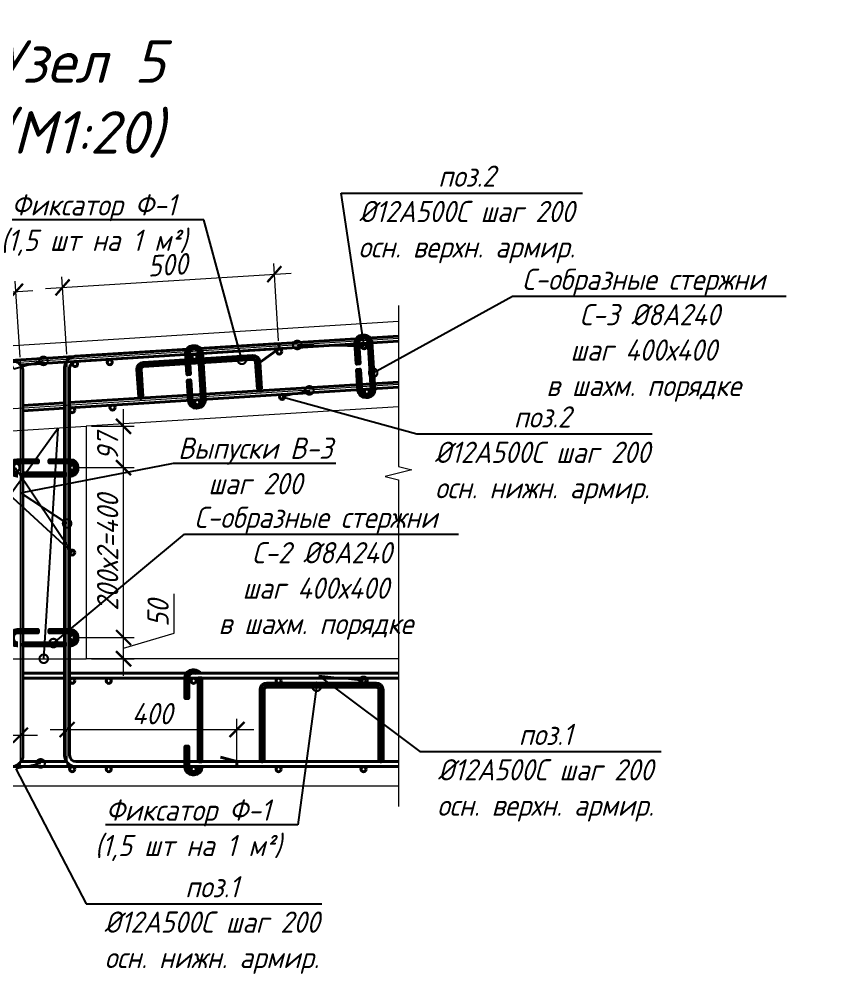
# Model space of a CAD drawing. Header units: millimetres. Extents: x 504091 to 2165846, y 135022 to 442887.
# Drawn here: x 1041033 to 1042952, y 180631 to 182881 of the extents above; entities that cross this region are included whole.
import ezdxf
from ezdxf import colors
from ezdxf.entities.mleader import LeaderData, LeaderLine
from ezdxf.math import Vec2, Vec3

# ---------------------------------------------------------------- set-up
doc = ezdxf.new("R2010")
doc.units = ezdxf.units.MM
doc.layers.get('Defpoints').update_dxf_attribs({"color": 255})
doc.layers.add('!Defpoints', color=255, linetype='Continuous', lineweight=5, plot=False)
for name, color, linetype, lineweight in [('+АР_Вспомогательная', 7, 'Continuous', 9), ('Арматура 12', 26, 'Continuous', 50), ('К_Арматура 8', 134, 'Continuous', 50), ('КР_Арматура 12', 174, 'Continuous', 40), ('Монолит тонкий', 204, 'Continuous', 9), ('ОПАЛУБКА', 32, 'Continuous', 30), ('Размер', 7, 'Continuous', 13), ('Размеры КР', 164, 'Continuous', 9)]:
    doc.layers.add(name, color=color, linetype=linetype, lineweight=lineweight)
doc.styles.add('GOST 2.304_new', font='isocpeur.ttf', dxfattribs={"width": 0.9, "oblique": 15})
doc.linetypes.add('зигзаг', pattern='A,0.00254,-5.08,[131,ltypeshp.shx,S=5.08,R=0,X=-5.08,Y=0],-10.16,[131,ltypeshp.shx,S=5.08,R=180,X=5.08,Y=0],-5.08', length=20.32254)
doc.dimstyles.new('SPDS 1_20', dxfattribs={"dimscale": 20, "dimtxt": 2.5, "dimasz": 1.77, "dimexe": 1.25, "dimexo": 0.625, "dimtad": 1, "dimdec": 0, "dimrnd": 0.001, "dimtxsty": 'GOST 2.304_new', "dimblk": 'ARCHTICK', "dimcen": 2.5, "dimdle": 2, "dimclrt": 256, "dimadec": 0, "dimazin": 2, "dimtfac": 0.75, "dimtdec": 0, "dimtmove": 1, "dimatfit": 3, "dimfxl": 0, "dimtolj": 1, "dimlwd": 9, "dimlwe": 9, "dimarcsym": 0})

# ---------------------------------------------------------------- blocks, each defined once
blk = doc.blocks.new('_DotSmall')
at = {"color": 0, "linetype": 'ByBlock', "lineweight": 35, "const_width": 0.5}
blk.add_lwpolyline([(-0.0625, 0, 1), (0.0625, 0, 1)], format="xyb", close=True, dxfattribs=at)
blk = doc.blocks.new('_ArchTick')
at = {"color": 0, "linetype": 'ByBlock', "const_width": 0.15}
blk.add_lwpolyline([(-0.5, -0.5), (0.5, 0.5)], dxfattribs=at)
blk = doc.blocks.new('*D1987')
at = {"layer": 'Defpoints', "color": 0, "lineweight": 20, "transparency": 16777216}
for p in [(1041025.9, 182239.4), (1041036.4, 182072.9), (1040537.3, 182041.7)]:
    blk.add_point(p, dxfattribs=at)
at = {"layer": 'Размеры КР', "color": 0, "lineweight": 9, "transparency": 16777216}
for p, q in [((1041035.6, 182085.4), (1041024.4, 182264.4)), ((1040487, 182205.7), (1041065.8, 182241.9)), ((1040536.6, 182054.1), (1040525.3, 182233.1))]:
    blk.add_line(p, q, dxfattribs=at)
at = {"layer": 'Размеры КР', "color": 0, "lineweight": 9, "transparency": 16777216, "xscale": 35.4, "yscale": 35.4, "zscale": 35.4}
for p, rotation in [((1041025.9, 182239.4), 3.586436136571501), ((1040526.9, 182208.2), 183.5864361365715)]:
    blk.add_blockref('_ArchTick', p, dxfattribs=dict(at, rotation=rotation))
at = {"layer": 'Размеры КР', "lineweight": 20, "transparency": 16777216, "insert": (1040774.1, 182261.2), "char_height": 50, "attachment_point": 5, "rotation": 3.5864, "style": 'GOST 2.304_new'}
blk.add_mtext('\\A1;500', dxfattribs=at)
blk = doc.blocks.new('*D1988')
at = {"layer": 'Defpoints', "color": 0, "lineweight": 20, "transparency": 16777216}
for p in [(1041634.4, 182280.6), (1041645, 182111.1), (1041146.4, 182079.8)]:
    blk.add_point(p, dxfattribs=at)
at = {"layer": 'Размеры КР', "color": 0, "lineweight": 9, "transparency": 16777216}
for p, q in [((1041644.2, 182123.6), (1041632.8, 182305.6)), ((1041095.8, 182246.9), (1041674.3, 182283.1)), ((1041145.6, 182092.3), (1041134.2, 182274.3))]:
    blk.add_line(p, q, dxfattribs=at)
at = {"layer": 'Размеры КР', "color": 0, "lineweight": 9, "transparency": 16777216, "xscale": 35.4, "yscale": 35.4, "zscale": 35.4}
for p, rotation in [((1041634.4, 182280.6), 3.586436137876712), ((1041135.7, 182249.4), 183.5864361378767)]:
    blk.add_blockref('_ArchTick', p, dxfattribs=dict(at, rotation=rotation))
at = {"layer": 'Размеры КР', "lineweight": 20, "transparency": 16777216, "insert": (1041382.7, 182302.4), "char_height": 50, "attachment_point": 5, "rotation": 3.5864, "style": 'GOST 2.304_new'}
blk.add_mtext('\\A1;500', dxfattribs=at)
blk = doc.blocks.new('*D1982')
at = {"layer": 'Defpoints', "color": 0, "lineweight": 20, "transparency": 16777216}
for p in [(1041158.4, 181424.9), (1041279.3, 181424.9), (1041191.4, 181374.9)]:
    blk.add_point(p, dxfattribs=at)
at = {"layer": 'Размеры КР', "color": 0, "lineweight": 9, "transparency": 16777216}
for p, q in [((1041398.1, 181435.5), (1041398.1, 181527.9)), ((1041279.3, 181334.9), (1041279.3, 181464.9)), ((1041170.9, 181424.9), (1041304.3, 181424.9)), ((1041279.3, 181399.9), (1041398.1, 181435.5)), ((1041203.9, 181374.9), (1041304.3, 181374.9))]:
    blk.add_line(p, q, dxfattribs=at)
at = {"layer": 'Размеры КР', "color": 0, "lineweight": 9, "transparency": 16777216, "xscale": 35.4, "yscale": 35.4, "zscale": 35.4}
for p, rotation in [((1041279.3, 181424.9), 90), ((1041279.3, 181374.9), 270)]:
    blk.add_blockref('_ArchTick', p, dxfattribs=dict(at, rotation=rotation))
at = {"layer": 'Размеры КР', "lineweight": 20, "transparency": 16777216, "insert": (1041360.6, 181481.7), "char_height": 50, "attachment_point": 5, "rotation": 90, "style": 'GOST 2.304_new'}
blk.add_mtext('\\A1;50', dxfattribs=at)
blk = doc.blocks.new('*D1983')
at = {"layer": 'Defpoints', "color": 0, "lineweight": 20, "transparency": 16777216}
for p in [(1041158.4, 181824.9), (1041279.3, 181824.9), (1041158.4, 181424.9)]:
    blk.add_point(p, dxfattribs=at)
at = {"layer": 'Размеры КР', "color": 0, "lineweight": 9, "transparency": 16777216}
for p, q in [((1041279.3, 181384.9), (1041279.3, 181864.9)), ((1041170.9, 181824.9), (1041304.3, 181824.9)), ((1041170.9, 181424.9), (1041304.3, 181424.9))]:
    blk.add_line(p, q, dxfattribs=at)
at = {"layer": 'Размеры КР', "color": 0, "lineweight": 9, "transparency": 16777216, "xscale": 35.4, "yscale": 35.4, "zscale": 35.4}
for p, rotation in [((1041279.3, 181824.9), 90), ((1041279.3, 181424.9), 270)]:
    blk.add_blockref('_ArchTick', p, dxfattribs=dict(at, rotation=rotation))
at = {"layer": 'Размеры КР', "lineweight": 20, "transparency": 16777216, "insert": (1041241.8, 181624.9), "char_height": 50, "attachment_point": 5, "rotation": 90, "style": 'GOST 2.304_new'}
blk.add_mtext('\\A1;200х2=400', dxfattribs=at)
blk = doc.blocks.new('*D1984')
at = {"layer": 'Defpoints', "color": 0, "lineweight": 20, "transparency": 16777216}
for p in [(1041191.4, 181922.3), (1041279.3, 181922.3), (1041158.4, 181824.9)]:
    blk.add_point(p, dxfattribs=at)
at = {"layer": 'Размеры КР', "color": 0, "lineweight": 9, "transparency": 16777216}
for p, q in [((1041279.3, 181784.9), (1041279.3, 181962.3)), ((1041203.9, 181922.3), (1041304.3, 181922.3)), ((1041170.9, 181824.9), (1041304.3, 181824.9))]:
    blk.add_line(p, q, dxfattribs=at)
at = {"layer": 'Размеры КР', "color": 0, "lineweight": 9, "transparency": 16777216, "xscale": 35.4, "yscale": 35.4, "zscale": 35.4}
for p, rotation in [((1041279.3, 181922.3), 90), ((1041279.3, 181824.9), 270)]:
    blk.add_blockref('_ArchTick', p, dxfattribs=dict(at, rotation=rotation))
at = {"layer": 'Размеры КР', "lineweight": 20, "transparency": 16777216, "insert": (1041241.8, 181873.6), "char_height": 50, "attachment_point": 5, "rotation": 90, "style": 'GOST 2.304_new'}
blk.add_mtext('\\A1;97', dxfattribs=at)
blk = doc.blocks.new('A$C433aea4c')
at = {"layer": 'К_Арматура 8', "ltscale": 40}
for p, q in [((83.2, 25.5), (83.2, -139.5)), ((91.2, 25.5), (91.2, -139.5)), ((98.2, 40.5), (356.2, 40.5)), ((98.2, 32.5), (356.2, 32.5)), ((363.2, 25.5), (363.2, -139.5)), ((371.2, 25.5), (371.2, -139.5))]:
    blk.add_line(p, q, dxfattribs=at)
blk.add_circle((87.2, -139.5), 4, dxfattribs=at)
for centre, radius, start, end in [((98.2, 25.5), 15, 90, 180), ((98.2, 25.5), 7, 90, 180), ((356.2, 25.5), 15, 0, 90), ((356.2, 25.5), 7, 0, 90), ((367.2, -139.5), 4, 180, 0)]:
    blk.add_arc(centre, radius, start, end, dxfattribs=at)
blk = doc.blocks.new('A$Ce55ac447')
at = {"layer": 'К_Арматура 8', "ltscale": 40}
for p, q in [((-7.2, 21.1), (250.3, 37.5)), ((-6.7, 13.1), (250.8, 29.5)), ((258.2, 23), (262.4, -41.2)), ((266.2, 23.5), (270.4, -40.7)), ((-21.2, 5.1), (-17, -59.1)), ((-13.2, 5.6), (-9, -58.6))]:
    blk.add_line(p, q, dxfattribs=at)
blk.add_circle((-13, -58.8), 4, dxfattribs=at)
for centre, radius, start, end in [((251.2, 22.6), 15, 3.6597, 93.6597), ((251.2, 22.6), 7, 3.6597, 93.6597), ((-6.3, 6.1), 15, 93.6597, 183.6597), ((-6.3, 6.1), 7, 93.6597, 183.6597), ((266.4, -40.9), 4, 183.6597, 3.6597)]:
    blk.add_arc(centre, radius, start, end, dxfattribs=at)
blk = doc.blocks.new('*D1998')
at = {"layer": 'Defpoints', "color": 0, "lineweight": 20, "transparency": 16777216}
for p in [(1041036.4, 181194.9), (1041036.4, 181188.4), (1040636.4, 181126.9)]:
    blk.add_point(p, dxfattribs=at)
at = {"layer": 'Размеры КР', "color": 0, "lineweight": 9, "transparency": 16777216}
for p, q in [((1040636.4, 181139.4), (1040636.4, 181219.9)), ((1041036.4, 181200.9), (1041036.4, 181219.9)), ((1040596.4, 181194.9), (1041076.4, 181194.9))]:
    blk.add_line(p, q, dxfattribs=at)
at = {"layer": 'Размеры КР', "color": 0, "lineweight": 9, "transparency": 16777216, "xscale": 35.4, "yscale": 35.4, "zscale": 35.4, "rotation": 180}
blk.add_blockref('_ArchTick', (1040636.4, 181194.9), dxfattribs=at)
at = {"layer": 'Размеры КР', "color": 0, "lineweight": 9, "transparency": 16777216, "xscale": 35.4, "yscale": 35.4, "zscale": 35.4}
blk.add_blockref('_ArchTick', (1041036.4, 181194.9), dxfattribs=at)
at = {"layer": 'Размеры КР', "lineweight": 20, "transparency": 16777216, "insert": (1040836.4, 181232.4), "char_height": 50, "attachment_point": 5, "style": 'GOST 2.304_new'}
blk.add_mtext('\\A1;400', dxfattribs=at)
blk = doc.blocks.new('*D1999')
at = {"layer": 'Defpoints', "color": 0, "lineweight": 20, "transparency": 16777216}
for p in [(1041546.4, 181208.1), (1041146.4, 181180.9), (1041546.4, 181120.9)]:
    blk.add_point(p, dxfattribs=at)
at = {"layer": 'Размеры КР', "color": 0, "lineweight": 9, "transparency": 16777216}
for p, q in [((1041146.4, 181193.4), (1041146.4, 181233.1)), ((1041546.4, 181133.4), (1041546.4, 181233.1)), ((1041106.4, 181208.1), (1041586.4, 181208.1))]:
    blk.add_line(p, q, dxfattribs=at)
at = {"layer": 'Размеры КР', "color": 0, "lineweight": 9, "transparency": 16777216, "xscale": 35.4, "yscale": 35.4, "zscale": 35.4, "rotation": 180}
blk.add_blockref('_ArchTick', (1041146.4, 181208.1), dxfattribs=at)
at = {"layer": 'Размеры КР', "color": 0, "lineweight": 9, "transparency": 16777216, "xscale": 35.4, "yscale": 35.4, "zscale": 35.4}
blk.add_blockref('_ArchTick', (1041546.4, 181208.1), dxfattribs=at)
at = {"layer": 'Размеры КР', "lineweight": 20, "transparency": 16777216, "insert": (1041346.4, 181245.6), "char_height": 50, "attachment_point": 5, "style": 'GOST 2.304_new'}
blk.add_mtext('\\A1;400', dxfattribs=at)

msp = doc.modelspace()

# ---------------------------------------------------------------- linework, layer by layer
at = {"layer": '!Defpoints', "lineweight": 20}
for p, q in [((1041926.8336, 182128.7496), (1040328.4049, 182028.5648)), ((1041926.8336, 182020.5376), (1040328.4049, 181920.3529))]:
    msp.add_line(p, q, dxfattribs=at)
for points in [[(1041036.3603, 181120.8826), (1041036.3603, 182078.9491)], [(1041146.3603, 181120.8826), (1041146.3603, 182085.8436)]]:
    msp.add_lwpolyline(points, dxfattribs=at)
at = {"layer": '+АР_Вспомогательная', "color": 7, "linetype": 'Continuous', "ltscale": 50}
msp.add_lwpolyline([(1041926.8336, 182206.4504), (1041926.8336, 181827.7044), (1041958.0836, 181819.8919), (1041895.5836, 181804.2669), (1041926.8336, 181796.4544), (1041926.8336, 181027.2122)], dxfattribs=at)
at = {"layer": 'Арматура 12', "lineweight": 53, "ltscale": 20}
for points in [[(1041856.5451, 182120.6011, 0.410693838), (1041845.4093, 182130.2173), (1041841.5716, 182129.9767, 0.414213562), (1041831.749, 182118.8405), (1041834.8088, 182070.0207), (1041828.8206, 182069.6453), (1041825.7607, 182118.4652, -0.414213562), (1041841.1963, 182135.965), (1041845.034, 182136.2055, -0.420495668), (1041862.5687, 182120.4138, -0.420495668)], [(1041457.3285, 182095.5794, 0.410693838), (1041446.1927, 182105.1956), (1041442.355, 182104.955, 0.414213562), (1041432.5323, 182093.8188), (1041435.5922, 182044.999), (1041429.604, 182044.6236), (1041426.5441, 182093.4435, -0.414213562), (1041441.9796, 182110.9433), (1041445.8174, 182111.1838, -0.420495668), (1041463.352, 182095.3921, -0.420495668)], [(1041869.457, 182010.5115), (1041869.5669, 182008.7588, -0.414213562), (1041854.1313, 181991.259), (1041850.2936, 181991.0184, -0.414213562), (1041832.7937, 182006.454), (1041829.733, 182055.288), (1041835.7212, 182055.6634), (1041838.782, 182006.8293, 0.414213562), (1041849.9183, 181997.0067), (1041853.756, 181997.2472, 0.414213562), (1041863.5786, 182008.3835), (1041863.4688, 182010.1362)], [(1041470.2404, 181985.4898), (1041470.3502, 181983.7371, -0.414213562), (1041454.9147, 181966.2373), (1041451.077, 181965.9967, -0.414213562), (1041433.5771, 181981.4323), (1041430.5163, 182030.2663), (1041436.5046, 182030.6417), (1041439.5654, 181981.8076, 0.414213562), (1041450.7016, 181971.985), (1041454.5394, 181972.2255, 0.414213562), (1041464.362, 181983.3618), (1041464.2521, 181985.1145)], [(1041030.3603, 181805.8281), (1041028.8603, 181805.8281, -0.414213562), (1041012.3603, 181822.3281), (1041012.3603, 181826.1734, -0.414213562), (1041028.8603, 181842.6734), (1041077.7902, 181842.6734), (1041077.7902, 181836.6734), (1041028.8603, 181836.6734, 0.414213562), (1041018.3603, 181826.1734), (1041018.3603, 181822.3281, 0.414213562), (1041028.8603, 181811.8281), (1041030.3603, 181811.8281)], [(1041152.3603, 181811.9337, 0.460305877), (1041164.3603, 181822.3281), (1041164.3603, 181826.1734, 0.414213562), (1041153.8603, 181836.6734), (1041104.9447, 181836.6734), (1041104.9447, 181842.6734), (1041153.8603, 181842.6734, -0.414213562), (1041170.3603, 181826.1734), (1041170.3603, 181822.3281, -0.441038441), (1041152.3603, 181805.8793, -0.242110317)], [(1041030.3603, 181405.8281), (1041028.8603, 181405.8281, -0.414213562), (1041012.3603, 181422.3281), (1041012.3603, 181426.1734, -0.414213562), (1041028.8603, 181442.6734), (1041077.7902, 181442.6734), (1041077.7902, 181436.6734), (1041028.8603, 181436.6734, 0.414213562), (1041018.3603, 181426.1734), (1041018.3603, 181422.3281, 0.414213562), (1041028.8603, 181411.8281), (1041030.3603, 181411.8281)], [(1041152.3603, 181411.9337, 0.460305877), (1041164.3603, 181422.3281), (1041164.3603, 181426.1734, 0.414213562), (1041153.8603, 181436.6734), (1041104.9447, 181436.6734), (1041104.9447, 181442.6734), (1041153.8603, 181442.6734, -0.414213562), (1041170.3603, 181426.1734), (1041170.3603, 181422.3281, -0.441038441), (1041152.3603, 181405.8793, -0.242110317)], [(1041450.1788, 181340.8826, 0.106610568), (1041445.8665, 181341.7864), (1041442.0213, 181341.7864, 0.414213562), (1041431.5213, 181331.2864), (1041431.5213, 181282.3708), (1041425.5213, 181282.3708), (1041425.5213, 181331.2864, -0.414213562), (1041442.0213, 181347.7864), (1041445.8665, 181347.7864, -0.242110317), (1041459.3002, 181340.8826, -0.242110317)], [(1041462.3665, 181120.8826), (1041462.3665, 181119.1264, -0.414213562), (1041445.8665, 181102.6264), (1041442.0213, 181102.6264, -0.414213562), (1041425.5213, 181119.1264), (1041425.5213, 181168.0563), (1041431.5213, 181168.0563), (1041431.5213, 181119.1264, 0.414213562), (1041442.0213, 181108.6264), (1041445.8665, 181108.6264, 0.414213562), (1041456.3665, 181119.1264), (1041456.3665, 181120.8826)]]:
    msp.add_lwpolyline(points, format="xyb", dxfattribs=at)
for points in [[(1041863.5786, 182008.3835), (1041856.5451, 182120.6011)], [(1041862.5252, 182121.1073), (1041869.5669, 182008.7588)], [(1041464.362, 181983.3618), (1041457.3285, 182095.5794)], [(1041463.3086, 182096.0856), (1041470.3502, 181983.7371)]]:
    msp.add_lwpolyline(points, dxfattribs=at)
for points in [[(1041042.3603, 181811.8281), (1041140.3603, 181811.8281), (1041140.3603, 181805.8281), (1041042.3603, 181805.8281)], [(1041042.3603, 181411.8281), (1041140.3603, 181411.8281), (1041140.3603, 181405.8281), (1041042.3603, 181405.8281)], [(1041456.3665, 181132.8826), (1041456.3665, 181328.8826), (1041462.3665, 181328.8826), (1041462.3665, 181132.8826)]]:
    msp.add_lwpolyline(points, close=True, dxfattribs=at)
at = {"layer": 'КР_Арматура 12', "ltscale": 12}
for p, q in [((1041926.8336, 182134.7613), (1040328.4049, 182034.5766)), ((1041926.8336, 182122.7378), (1041036.8616, 182066.957)), ((1041926.8336, 182122.7378), (1041036.8616, 182066.957)), ((1041645.3622, 182105.096), (1041600.7748, 182073.402)), ((1041645.3622, 182105.096), (1041644.6116, 182117.0725)), ((1041926.8336, 182026.5494), (1041152.3603, 181978.0077)), ((1041140.3603, 181977.2556), (1041042.391, 181971.1152)), ((1041140.3603, 181340.8826), (1041042.3675, 181340.8826)), ((1041926.8336, 181340.8826), (1041152.3603, 181340.8826)), ((1041140.3603, 181328.8826), (1041042.367, 181328.8826)), ((1041926.8336, 181328.8826), (1041152.3603, 181328.8826)), ((1041546.3603, 181132.8826), (1041507.7824, 181143.1463)), ((1041926.8336, 181120.8826), (1040328.4049, 181120.8826))]:
    msp.add_line(p, q, dxfattribs=at)
for points in [[(1041140.3603, 182060.1068, -0.395996471), (1041165.6713, 182087.054), (1041645.6096, 182117.135)], [(1041152.3603, 182060.1068, -0.395996471), (1041166.422, 182075.0775), (1041646.3603, 182105.1585)], [(1041042.394, 181941.4379), (1041042.394, 182050.582, 0.432668378), (1041013.705, 182077.5292), (1040536.9697, 182047.6488)], [(1041167.3598, 181120.8826, -0.414208834), (1041140.3603, 181147.8826), (1041140.3603, 182060.107)], [(1041546.3603, 181120.8826), (1041167.3603, 181120.8826, -0.414213562), (1041140.3603, 181147.8826), (1041140.3603, 182060.107)], [(1041546.3603, 181132.8826), (1041167.3603, 181132.8826, -0.414213562), (1041152.3603, 181147.8826), (1041152.3603, 182060.1069)], [(1041015.3607, 181120.8826, 0.414208834), (1041042.3603, 181147.8826), (1041042.394, 182050.582)]]:
    msp.add_lwpolyline(points, format="xyb", dxfattribs=at)
for points in [[(1041042.3603, 181147.8824), (1041042.394, 182050.582)], [(1041926.8336, 182014.5259), (1041152.3603, 181965.9842)], [(1041140.3603, 181965.2321), (1041042.3905, 181959.0916)], [(1041037.8102, 181132.8826), (1041144.9103, 181132.8826)], [(1041167.3603, 181132.8826), (1041926.8336, 181132.8826)], [(1041546.3603, 181120.8826), (1041546.3603, 181132.8826)], [(1040328.4049, 181120.8826), (1041926.8336, 181120.8826)]]:
    msp.add_lwpolyline(points, dxfattribs=at)
for centre in [(1041645.8954, 182098.137), (1041845.5037, 182110.6478), (1041165.2225, 182068.728), (1041246.6787, 182073.1153), (1041446.2871, 182085.6261), (1041852.1983, 182003.8366), (1041452.9817, 181978.8149), (1041652.59, 181991.3257), (1041158.31, 181960.3571), (1041253.3734, 181966.304), (1041158.3603, 181824.8928), (1041158.3603, 181624.8928), (1041158.3603, 181424.8928), (1041158.3603, 181322.8826), (1041244.3603, 181322.8826), (1041444.3603, 181322.8826), (1041644.3603, 181322.8826), (1041844.3603, 181322.8826), (1041158.3603, 181114.8826), (1041244.3603, 181114.8826), (1041444.3603, 181114.8826), (1041644.3603, 181114.8826), (1041844.3603, 181114.8826)]:
    msp.add_circle(centre, 6, dxfattribs=at)
at = {"layer": 'Монолит тонкий', "lineweight": 15, "ltscale": 100}
for p, q in [((1041926.8336, 182168.828), (1040328.4049, 182068.6433)), ((1041926.8336, 181968.4356), (1041191.3603, 181922.3383)), ((1041191.3603, 181922.3383), (1041191.3603, 181374.8928)), ((1041926.8336, 181374.8928), (1041191.3603, 181374.8928)), ((1041926.8336, 181074.8928), (1040328.4049, 181074.8928))]:
    msp.add_line(p, q, dxfattribs=at)
at = {"layer": 'Размеры КР', "linetype": 'зигзаг', "lineweight": 20}
for p, q in [((1040991.3603, 181909.8029), (1041191.3603, 181922.3383)), ((1040991.3603, 181374.8928), (1041191.3603, 181374.8928))]:
    msp.add_line(p, q, dxfattribs=at)
at = {"layer": 'Размеры КР', "lineweight": 20}
msp.add_line((1040328.4049, 181120.8826), (1041926.8336, 181120.8826), dxfattribs=at)

# ---------------------------------------------------------------- block references
at = {"layer": 'ОПАЛУБКА', "ltscale": 50}
msp.add_blockref('A$C433aea4c', (1041518.3039, 181276.4317), dxfattribs=at)
at = {"layer": 'Размеры КР', "lineweight": 20}
msp.add_blockref('A$Ce55ac447', (1041332.9432, 182050.9185), dxfattribs=at)

# ---------------------------------------------------------------- texts
at = {"layer": 'Размер', "ltscale": 20, "insert": (1041177.764, 182831.1069), "char_height": 100, "width": 1023.708798, "attachment_point": 2, "style": 'GOST 2.304_new', "bg_fill": 2}
msp.add_mtext('\\A1;{\\W1;Узел 5\\P(М1:20)}', dxfattribs=at)

# ---------------------------------------------------------------- dimensions: what is measured, and where the dimension line sits
at = {"layer": 'Размеры КР', "lineweight": 20}
for p1, p2, distance, picture, middle in [((1041146.3603, 182079.8318), (1041644.9869, 182111.0842), 169.8861, '*D1988', (1041382.7007, 182302.438)), ((1040537.345, 182041.6606), (1041036.3603, 182072.9374), 166.8251, '*D1987', (1040774.0712, 182261.2239))]:
    dim = msp.add_aligned_dim(p1=p1, p2=p2, distance=distance, dimstyle='SPDS 1_20', dxfattribs=at)
    dim.commit()
    dim.dimension.update_dxf_attribs({"geometry": picture, "text_midpoint": middle})
for base, p1, p2, picture, middle in [((1041279.3323, 181922.3383), (1041158.3603, 181824.8928), (1041191.3603, 181922.3383), '*D1984', (1041241.8323, 181873.6156)), ((1041279.3323, 181424.8928), (1041191.3603, 181374.8928), (1041158.3603, 181424.8928), '*D1982', (1041360.5823, 181448.0178))]:
    dim = msp.add_linear_dim(base=base, p1=p1, p2=p2, angle=90, dimstyle='SPDS 1_20', dxfattribs=at)
    dim.commit()
    dim.dimension.update_dxf_attribs({"geometry": picture, "text_midpoint": middle})
dim = msp.add_linear_dim(base=(1041279.3323, 181824.8928), p1=(1041158.3603, 181424.8928), p2=(1041158.3603, 181824.8928), angle=90, text='200х2=<>', dimstyle='SPDS 1_20', dxfattribs=at)
dim.commit()
dim.dimension.update_dxf_attribs({"geometry": '*D1983', "text_midpoint": (1041279.3323, 181624.8928), "dimtype": 160})
for base, p1, p2, picture, middle in [((1041036.3603, 181194.9238), (1040636.3603, 181126.8826), (1041036.3603, 181188.3724), '*D1998', (1040836.3603, 181232.4238)), ((1041546.3603, 181208.1383), (1041146.3603, 181180.8571), (1041546.3603, 181120.8826), '*D1999', (1041346.3603, 181245.6383))]:
    dim = msp.add_linear_dim(base=base, p1=p1, p2=p2, dimstyle='SPDS 1_20', dxfattribs=at)
    dim.commit()
    dim.dimension.update_dxf_attribs({"geometry": picture, "text_midpoint": middle})

# ---------------------------------------------------------------- leaders
at = {"layer": 'Размер', "ltscale": 20}
ml = msp.add_multileader_mtext('Standard', dxfattribs=at)
ml.set_content('\\A1;Фиксатор Ф-1 \\P(1,5 шт на 1 м²)', color=256, style='GOST 2.304_new')
ml.set_leader_properties()
ml.set_arrow_properties(name='DOTSMALL')
ml.build(insert=Vec2(0, 0))
ml.multileader.update_dxf_attribs({"text_left_attachment_type": 6, "text_right_attachment_type": 6, "arrow_head_size": 40})
ctx = ml.context
ctx.base_point, ctx.char_height, ctx.arrow_head_size, ctx.landing_gap_size, ctx.plane_origin = Vec3(1040958.332, 182408.6584), 50, 40, 0, Vec3(1041045.468, 211688.073)
ctx.left_attachment, ctx.right_attachment, ctx.text_align_type = 6, 6, 1
notes = []
notes.append((ctx, [(0, (1, 1, 0), (1041468.05, 182408.6584), (-1, 0), 8, [(1, [(1041557.9672, 182078.8091)], 0, [])])]))
ctx.mtext.insert, ctx.mtext.rotation, ctx.mtext.width, ctx.mtext.alignment, ctx.mtext.flow_direction = Vec3(1041209.191, 182468.6584), 6.283185307, 543.43425, 2, 5
ml = msp.add_multileader_mtext('Standard', dxfattribs=at)
ml.set_content('\\A1;С-образные стержни\\P С-3 %%C8А240\\Pшаг 400х400\\Pв шахм. порядке ', color=256, style='GOST 2.304_new')
ml.set_leader_properties()
ml.set_arrow_properties(name='DOTSMALL')
ml.build(insert=Vec2(0, 0))
ml.multileader.update_dxf_attribs({"text_left_attachment_type": 6, "text_right_attachment_type": 6, "arrow_head_size": 40})
ctx = ml.context
ctx.base_point, ctx.char_height, ctx.arrow_head_size, ctx.landing_gap_size, ctx.plane_origin = Vec3(1042202.908, 182228.5208), 50, 40, 0, Vec3(1039918.2079, 212481.7463)
ctx.left_attachment, ctx.right_attachment, ctx.text_align_type = 6, 6, 1
notes.append((ctx, [(1, (1, 1, 0), (1042194.908, 182228.5208), (1, 0), 8, [(1, [(1041867.0776, 182048.4748)], 0, [])])]))
ctx.mtext.insert, ctx.mtext.rotation, ctx.mtext.width, ctx.mtext.alignment, ctx.mtext.flow_direction = Vec3(1042503.8504, 182293.5208), 6.283185307, 896.133701, 2, 5
ml = msp.add_multileader_mtext('Standard', dxfattribs=at)
ml.set_content('\\A1;поз.2\\P%%C12А500С шаг 200\\Pосн. нижн. армир.', color=256, style='GOST 2.304_new')
ml.set_leader_properties()
ml.set_arrow_properties(name='DOTSMALL')
ml.build(insert=Vec2(0, 0))
ml.multileader.update_dxf_attribs({"text_left_attachment_type": 6, "text_right_attachment_type": 6, "arrow_head_size": 40})
ctx = ml.context
ctx.base_point, ctx.char_height, ctx.arrow_head_size, ctx.landing_gap_size, ctx.plane_origin = Vec3(1041977.5757, 181904.3846), 50, 40, 0, Vec3(1039610.9715, 210866.074)
ctx.left_attachment, ctx.right_attachment, ctx.text_align_type = 6, 6, 1
notes.append((ctx, [(1, (1, 1, 0), (1041969.5757, 181904.3846), (1, 0), 8, [(0, [(1041716.8758, 182006.9125), (1041652.59, 181991.3257)], 0, [])])]))
ctx.mtext.insert, ctx.mtext.rotation, ctx.mtext.width, ctx.mtext.alignment, ctx.mtext.flow_direction = Vec3(1042265.3194, 181969.3846), 6.283185307, 821.237763, 2, 5
ml = msp.add_multileader_mtext('Standard', dxfattribs=at)
ml.set_content('\\A1;Граница бетонирования', color=256, style='GOST 2.304_new')
ml.set_leader_properties()
ml.set_arrow_properties(name='DOTSMALL')
ml.build(insert=Vec2(0, 0))
ml.multileader.update_dxf_attribs({"text_left_attachment_type": 6, "text_right_attachment_type": 6, "arrow_head_size": 40})
ctx = ml.context
ctx.base_point, ctx.char_height, ctx.arrow_head_size, ctx.landing_gap_size, ctx.plane_origin = Vec3(1040444.79, 181577.2663), 50, 40, 0, Vec3(1019931.5756, 327751.0898)
ctx.left_attachment, ctx.right_attachment, ctx.text_align_type = 6, 6, 1
notes.append((ctx, [(0, (1, 1, 0), (1040880.1874, 181577.2663), (-1, 0), 8, [(0, [(1041091.3603, 181374.8928), (1041125.0605, 181918.1829)], 0, [])])]))
ctx.mtext.insert, ctx.mtext.rotation, ctx.mtext.width, ctx.mtext.alignment, ctx.mtext.flow_direction = Vec3(1040658.4887, 181642.2663), 6.283185307, 537.489827, 2, 5
ml = msp.add_multileader_mtext('Standard', dxfattribs=at)
ml.set_content('\\A1;поз.3\\P%%C12А500С\\P шаг 200', color=256, style='GOST 2.304_new')
ml.set_leader_properties()
ml.set_arrow_properties(name='DOTSMALL')
ml.build(insert=Vec2(0, 0))
ml.multileader.update_dxf_attribs({"text_left_attachment_type": 6, "text_right_attachment_type": 6, "arrow_head_size": 40})
ctx = ml.context
ctx.base_point, ctx.char_height, ctx.arrow_head_size, ctx.landing_gap_size, ctx.plane_origin = Vec3(1040610.8297, 181840.3393), 50, 40, 0, Vec3(1038898.6832, 211213.0765)
ctx.left_attachment, ctx.right_attachment, ctx.text_align_type = 6, 6, 1
notes.append((ctx, [(0, (1, 1, 0), (1040924.4195, 181840.3393), (-1, 0), 8, [(0, [(1041024.3603, 181824.8928), (1041158.3603, 181624.8928)], 0, [])])]))
ctx.mtext.insert, ctx.mtext.rotation, ctx.mtext.width, ctx.mtext.alignment, ctx.mtext.flow_direction = Vec3(1040763.6246, 181900.3393), 6.283185307, 821.237763, 2, 5
ml = msp.add_multileader_mtext('Standard', dxfattribs=at)
ml.set_content('\\A1;Выпуски В-3\\Pшаг 200', color=256, style='GOST 2.304_new')
ml.set_leader_properties()
ml.set_arrow_properties(name='DOTSMALL')
ml.build(insert=Vec2(0, 0))
ml.multileader.update_dxf_attribs({"text_left_attachment_type": 6, "text_right_attachment_type": 6, "arrow_head_size": 40})
ctx = ml.context
ctx.base_point, ctx.char_height, ctx.arrow_head_size, ctx.landing_gap_size, ctx.plane_origin = Vec3(1041405.09, 181835.675), 50, 40, 0, Vec3(1019648.0974, 327918.2119)
ctx.left_attachment, ctx.right_attachment, ctx.text_align_type = 6, 6, 1
notes.append((ctx, [(1, (1, 1, 0), (1041397.09, 181835.675), (1, 0), 8, [(0, [(1041146.3603, 181693.4339), (1041036.3603, 181765.4329)], 0, [])])]))
ctx.mtext.insert, ctx.mtext.rotation, ctx.mtext.width, ctx.mtext.alignment, ctx.mtext.flow_direction = Vec3(1041589.4875, 181895.675), 6.283185307, 537.489827, 2, 5
ml = msp.add_multileader_mtext('Standard', dxfattribs=at)
ml.set_content('\\A1;С-образные стержни\\P С-2 %%C8А240\\Pшаг 400х400\\Pв шахм. порядке ', color=256, style='GOST 2.304_new')
ml.set_leader_properties()
ml.set_arrow_properties(name='DOTSMALL')
ml.build(insert=Vec2(0, 0))
ml.multileader.update_dxf_attribs({"text_left_attachment_type": 6, "text_right_attachment_type": 6, "arrow_head_size": 40})
ctx = ml.context
ctx.base_point, ctx.char_height, ctx.arrow_head_size, ctx.landing_gap_size, ctx.plane_origin = Vec3(1041430.9821, 181667.9397), 50, 40, 0, Vec3(1039321.3242, 211828.6652)
ctx.left_attachment, ctx.right_attachment, ctx.text_align_type = 6, 6, 1
notes.append((ctx, [(1, (1, 1, 0), (1041422.9821, 181667.9397), (1, 0), 8, [(1, [(1041114.2324, 181411.8281)], 0, [])])]))
ctx.mtext.insert, ctx.mtext.rotation, ctx.mtext.width, ctx.mtext.alignment, ctx.mtext.flow_direction = Vec3(1041731.9245, 181732.9397), 6.283185307, 896.133701, 2, 5
ml = msp.add_multileader_mtext('Standard', dxfattribs=at)
ml.set_content('\\A1;поз.1\\P%%C12А500С шаг 200\\Pосн. верхн. армир.', color=256, style='GOST 2.304_new')
ml.set_leader_properties()
ml.set_arrow_properties(name='DOTSMALL')
ml.build(insert=Vec2(0, 0))
ml.multileader.update_dxf_attribs({"text_left_attachment_type": 6, "text_right_attachment_type": 6, "arrow_head_size": 40})
ctx = ml.context
ctx.base_point, ctx.char_height, ctx.arrow_head_size, ctx.landing_gap_size, ctx.plane_origin = Vec3(1041985.1238, 181156.7387), 50, 40, 0, Vec3(1040272.9773, 210730.4152)
ctx.left_attachment, ctx.right_attachment, ctx.text_align_type = 6, 6, 1
notes.append((ctx, [(1, (1, 1, 0), (1041977.1238, 181156.7387), (1, 0), 8, [(1, [(1041844.3603, 181322.8826), (1041739.4821, 181334.8946)], 0, [])])]))
ctx.mtext.insert, ctx.mtext.rotation, ctx.mtext.width, ctx.mtext.alignment, ctx.mtext.flow_direction = Vec3(1042272.8675, 181221.7387), 6.283185307, 821.237763, 2, 5
ml = msp.add_multileader_mtext('Standard', dxfattribs=at)
ml.set_content('\\A1;Фиксатор Ф-1 \\P(1,5 шт на 1 м²)', color=256, style='GOST 2.304_new')
ml.set_leader_properties()
ml.set_arrow_properties(name='DOTSMALL')
ml.build(insert=Vec2(0, 0))
ml.multileader.update_dxf_attribs({"text_left_attachment_type": 6, "text_right_attachment_type": 6, "arrow_head_size": 40})
ctx = ml.context
ctx.base_point, ctx.char_height, ctx.arrow_head_size, ctx.landing_gap_size, ctx.plane_origin = Vec3(1041180.2912, 180983.5943), 50, 40, 0, Vec3(1040279.2999, 210217.4595)
ctx.left_attachment, ctx.right_attachment, ctx.text_align_type = 6, 6, 1
notes.append((ctx, [(0, (1, 1, 0), (1041690.0092, 180983.5943), (-1, 0), 8, [(1, [(1041733.9616, 181308.8826)], 0, [])])]))
ctx.mtext.insert, ctx.mtext.rotation, ctx.mtext.width, ctx.mtext.alignment, ctx.mtext.flow_direction = Vec3(1041431.1502, 181043.5943), 6.283185307, 543.43425, 2, 5
ml = msp.add_multileader_mtext('Standard', dxfattribs=at)
ml.set_content('\\A1;поз.1\\P%%C12А500С шаг 200\\Pосн. нижн. армир.', color=256, style='GOST 2.304_new')
ml.set_leader_properties()
ml.set_arrow_properties(name='DOTSMALL')
ml.build(insert=Vec2(0, 0))
ml.multileader.update_dxf_attribs({"text_left_attachment_type": 6, "text_right_attachment_type": 6, "arrow_head_size": 40})
ctx = ml.context
ctx.base_point, ctx.char_height, ctx.arrow_head_size, ctx.landing_gap_size, ctx.plane_origin = Vec3(1041199.6543, 180798.1237), 50, 40, 0, Vec3(1038978.1347, 209987.6656)
ctx.left_attachment, ctx.right_attachment, ctx.text_align_type = 6, 6, 1
notes.append((ctx, [(1, (1, 1, 0), (1041191.6543, 180798.1237), (1, 0), 8, [(0, [(1041084.0391, 181128.5041), (1041025.6731, 181115.4562)], 0, [])])]))
ctx.mtext.insert, ctx.mtext.rotation, ctx.mtext.width, ctx.mtext.alignment, ctx.mtext.flow_direction = Vec3(1041487.3979, 180863.1237), 6.283185307, 821.237763, 2, 5
for ctx, leaders in notes:
    for number, flags, end, landing, length, lines in leaders:
        leader = LeaderData()
        leader.index, (leader.has_last_leader_line, leader.has_dogleg_vector, leader.attachment_direction) = number, flags
        leader.last_leader_point, leader.dogleg_vector, leader.dogleg_length = Vec3(end), Vec3(landing), length
        for number, points, colour, breaks in lines:
            line = LeaderLine()
            line.index, line.vertices, line.color, line.breaks = number, Vec3.list(points), colors.encode_raw_color(colour), breaks
            leader.lines.append(line)
        ctx.leaders.append(leader)

# ---------------------------------------------------------------- next in the draw order: leaders
ml = msp.add_multileader_mtext('Standard', dxfattribs=at)
ml.set_content('\\A1;поз.2\\P%%C12А500С шаг 200\\Pосн. верхн. армир.', color=256, style='GOST 2.304_new')
ml.set_leader_properties()
ml.set_arrow_properties(name='DOTSMALL')
ml.build(insert=Vec2(0, 0))
ml.multileader.update_dxf_attribs({"text_left_attachment_type": 6, "text_right_attachment_type": 6, "arrow_head_size": 40})
ctx = ml.context
ctx.base_point, ctx.char_height, ctx.arrow_head_size, ctx.landing_gap_size, ctx.plane_origin = Vec3(1041799.6158, 182471.4028), 50, 40, 0, Vec3(1039998.5357, 211572.8081)
ctx.left_attachment, ctx.right_attachment, ctx.text_align_type = 6, 6, 1
notes = []
notes.append((ctx, [(1, (1, 1, 0), (1041791.6158, 182471.4028), (1, 0), 8, [(0, [(1041688.3705, 182113.8034), (1041845.5037, 182110.6478)], 0, [])])]))
ctx.mtext.insert, ctx.mtext.rotation, ctx.mtext.width, ctx.mtext.alignment, ctx.mtext.flow_direction = Vec3(1042087.3594, 182536.4028), 6.283185307, 821.237763, 2, 5
ml = msp.add_multileader_mtext('Standard', dxfattribs=at)
ml.set_content('\\A1;поз.2\\P%%C12А500С шаг 200\\Pосн. верхн. армир.', color=256, style='GOST 2.304_new')
ml.set_leader_properties()
ml.set_arrow_properties(name='DOTSMALL')
ml.build(insert=Vec2(0, 0))
ml.multileader.update_dxf_attribs({"text_left_attachment_type": 6, "text_right_attachment_type": 6, "arrow_head_size": 40})
ctx = ml.context
ctx.base_point, ctx.char_height, ctx.arrow_head_size, ctx.landing_gap_size, ctx.plane_origin = Vec3(1040246.1527, 182439.4073), 50, 40, 0, Vec3(1038534.0062, 211613.0365)
ctx.left_attachment, ctx.right_attachment, ctx.text_align_type = 6, 6, 1
notes.append((ctx, [(0, (1, 1, 0), (1040829.64, 182439.4073), (-1, 0), 8, [(0, [(1041090.6515, 182076.3402), (1041021.1532, 182056.7807)], 0, [])])]))
ctx.mtext.insert, ctx.mtext.rotation, ctx.mtext.width, ctx.mtext.alignment, ctx.mtext.flow_direction = Vec3(1040533.8963, 182504.4073), 6.283185307, 821.237763, 2, 5
for ctx, leaders in notes:
    for number, flags, end, landing, length, lines in leaders:
        leader = LeaderData()
        leader.index, (leader.has_last_leader_line, leader.has_dogleg_vector, leader.attachment_direction) = number, flags
        leader.last_leader_point, leader.dogleg_vector, leader.dogleg_length = Vec3(end), Vec3(landing), length
        for number, points, colour, breaks in lines:
            line = LeaderLine()
            line.index, line.vertices, line.color, line.breaks = number, Vec3.list(points), colors.encode_raw_color(colour), breaks
            leader.lines.append(line)
        ctx.leaders.append(leader)

doc.saveas('drawing.dxf')
